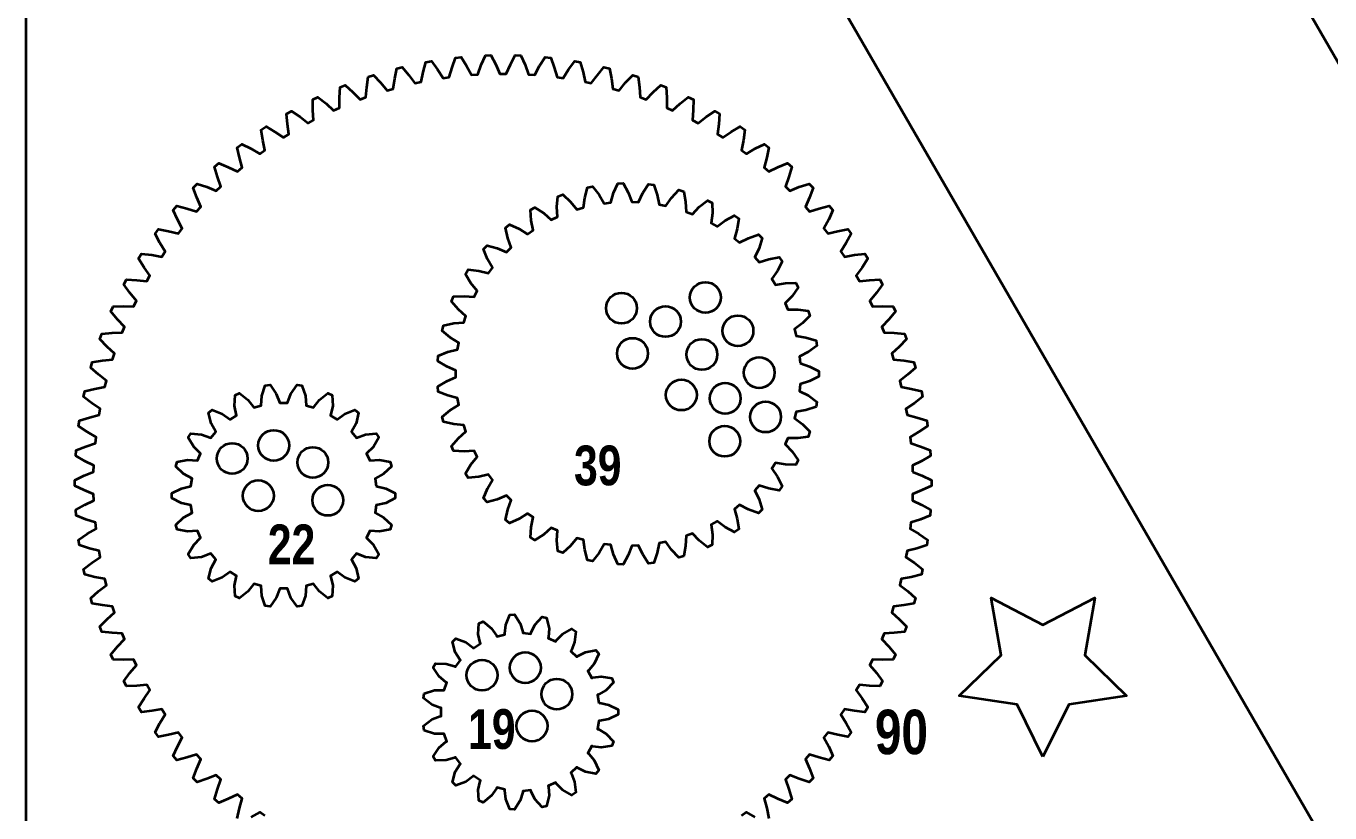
# Model space of a CAD drawing. Header units: inches. Extents: x 4.7 to 11.8, y 1.5 to 11.5.
# Drawn here: x 4.74 to 9.17, y 3.963 to 6.639 of the extents above; entities that cross this region are included whole.
import ezdxf

# ---------------------------------------------------------------- set-up
doc = ezdxf.new("R2010")
doc.units = ezdxf.units.IN
doc.header["$MEASUREMENT"] = 0
doc.layers.add('svg2', color=7, linetype='Continuous')

# ---------------------------------------------------------------- blocks, each defined once
blk = doc.blocks.new('block 4')
at = {"layer": 'svg2', "color": 7, "lineweight": 35, "true_color": 0xffffff}
blk.add_lwpolyline([(5.9296, 5.0742), (5.9619, 5.067), (5.9944, 5.0504), (5.9944, 5.034), (5.9619, 5.0174), (5.9296, 5.0102), (5.9258, 4.9842), (5.9548, 4.9682), (5.9813, 4.9432), (5.9767, 4.9274), (5.9409, 4.9206), (5.9078, 4.9229), (5.8969, 4.899), (5.9203, 4.8755), (5.9386, 4.844), (5.9297, 4.8301), (5.8934, 4.8337), (5.8623, 4.8452), (5.8451, 4.8253), (5.8609, 4.7962), (5.8696, 4.7608), (5.8572, 4.75), (5.8234, 4.7637), (5.7968, 4.7835), (5.7747, 4.7693), (5.7816, 4.7368), (5.78, 4.7005), (5.765, 4.6936), (5.7365, 4.7162), (5.7165, 4.7427), (5.6913, 4.7353), (5.6889, 4.7022), (5.6771, 4.6678), (5.6608, 4.6654), (5.6397, 4.6952), (5.6281, 4.7262), (5.6018, 4.7262), (5.5901, 4.6952), (5.569, 4.6654), (5.5527, 4.6678), (5.5409, 4.7022), (5.5385, 4.7353), (5.5132, 4.7427), (5.4933, 4.7162), (5.4647, 4.6936), (5.4498, 4.7005), (5.4482, 4.7368), (5.4551, 4.7693), (5.433, 4.7835), (5.4064, 4.7637), (5.3726, 4.75), (5.3602, 4.7608), (5.3689, 4.7962), (5.3847, 4.8253), (5.3675, 4.8452), (5.3364, 4.8337), (5.3001, 4.8301), (5.2912, 4.844), (5.3095, 4.8755), (5.3329, 4.899), (5.322, 4.9229), (5.2889, 4.9206), (5.2531, 4.9274), (5.2485, 4.9432), (5.2749, 4.9682), (5.304, 4.9842), (5.3002, 5.0102), (5.2679, 5.0174), (5.2354, 5.034), (5.2354, 5.0504), (5.2679, 5.067), (5.3002, 5.0742), (5.304, 5.1002), (5.2749, 5.1162), (5.2485, 5.1412), (5.2531, 5.157), (5.2889, 5.1638), (5.322, 5.1615), (5.3329, 5.1855), (5.3095, 5.2089), (5.2912, 5.2404), (5.3001, 5.2543), (5.3364, 5.2507), (5.3675, 5.2392), (5.3847, 5.2591), (5.3689, 5.2882), (5.3602, 5.3236), (5.3726, 5.3344), (5.4064, 5.3207), (5.433, 5.301), (5.4551, 5.3152), (5.4482, 5.3476), (5.4498, 5.384), (5.4647, 5.3908), (5.4933, 5.3682), (5.5132, 5.3417), (5.5385, 5.3491), (5.5409, 5.3822), (5.5527, 5.4166), (5.569, 5.419), (5.5901, 5.3892), (5.6018, 5.3582), (5.6281, 5.3582), (5.6397, 5.3892), (5.6608, 5.419), (5.6771, 5.4166), (5.6889, 5.3822), (5.6913, 5.3491), (5.7165, 5.3417), (5.7365, 5.3682), (5.765, 5.3908), (5.78, 5.384), (5.7816, 5.3476), (5.7747, 5.3152), (5.7968, 5.301), (5.8234, 5.3207), (5.8572, 5.3344), (5.8696, 5.3236), (5.8609, 5.2882), (5.8451, 5.2591), (5.8623, 5.2392), (5.8934, 5.2507), (5.9297, 5.2543), (5.9386, 5.2404), (5.9203, 5.2089), (5.8969, 5.1855), (5.9078, 5.1615), (5.9409, 5.1638), (5.9767, 5.157), (5.9813, 5.1412), (5.9548, 5.1162), (5.9258, 5.1002), (5.9296, 5.0742)], dxfattribs=at)
blk = doc.blocks.new('block 6')
at = {"layer": 'svg2', "color": 7, "lineweight": 35, "true_color": 0xffffff}
blk.add_lwpolyline([(7.3695, 5.4925), (7.4017, 5.4817), (7.4337, 5.4658), (7.4337, 5.4479), (7.4017, 5.432), (7.3695, 5.4212), (7.3676, 5.3983), (7.3977, 5.3825), (7.4268, 5.3617), (7.4239, 5.344), (7.3897, 5.3335), (7.3562, 5.328), (7.3507, 5.3057), (7.3778, 5.2853), (7.4032, 5.2601), (7.3975, 5.243), (7.3621, 5.2382), (7.3281, 5.2381), (7.3191, 5.217), (7.3426, 5.1925), (7.3637, 5.1635), (7.3553, 5.1476), (7.3196, 5.1485), (7.286, 5.1539), (7.2737, 5.1345), (7.293, 5.1065), (7.3091, 5.0745), (7.2983, 5.0602), (7.2632, 5.0668), (7.2309, 5.0775), (7.2157, 5.0603), (7.2302, 5.0296), (7.241, 4.9955), (7.228, 4.983), (7.1944, 4.9952), (7.1643, 5.011), (7.1465, 4.9964), (7.1559, 4.9638), (7.1611, 4.9284), (7.1463, 4.9182), (7.115, 4.9356), (7.0879, 4.956), (7.068, 4.9445), (7.072, 4.9107), (7.0715, 4.875), (7.0552, 4.8673), (7.0272, 4.8894), (7.0036, 4.9139), (6.9821, 4.9058), (6.9807, 4.8718), (6.9744, 4.8366), (6.9572, 4.8316), (6.933, 4.858), (6.9137, 4.8859), (6.8912, 4.8813), (6.8843, 4.8481), (6.8725, 4.8143), (6.8546, 4.8122), (6.835, 4.8421), (6.8204, 4.8728), (6.7975, 4.8718), (6.7854, 4.8401), (6.7683, 4.8087), (6.7503, 4.8094), (6.7358, 4.8421), (6.7263, 4.8747), (6.7035, 4.8775), (6.6865, 4.8481), (6.6645, 4.8198), (6.6469, 4.8234), (6.6378, 4.858), (6.6337, 4.8917), (6.6116, 4.8981), (6.5901, 4.8718), (6.5639, 4.8475), (6.5471, 4.8538), (6.5436, 4.8894), (6.545, 4.9234), (6.5242, 4.9332), (6.4988, 4.9107), (6.469, 4.8909), (6.4535, 4.8999), (6.4558, 4.9356), (6.4625, 4.9688), (6.4436, 4.9819), (6.4149, 4.9638), (6.3823, 4.9489), (6.3684, 4.9603), (6.3764, 4.9952), (6.3884, 5.027), (6.3718, 5.0429), (6.3406, 5.0296), (6.3061, 5.0202), (6.2942, 5.0337), (6.3076, 5.0668), (6.3246, 5.0962), (6.3108, 5.1146), (6.2778, 5.1065), (6.2422, 5.1027), (6.2326, 5.1179), (6.2513, 5.1485), (6.2727, 5.1748), (6.262, 5.1951), (6.2282, 5.1925), (6.1925, 5.1945), (6.1854, 5.211), (6.2087, 5.2382), (6.2341, 5.2607), (6.2268, 5.2825), (6.193, 5.2853), (6.1581, 5.293), (6.1538, 5.3104), (6.1811, 5.3335), (6.2098, 5.3517), (6.2061, 5.3744), (6.1731, 5.3825), (6.1399, 5.3957), (6.1385, 5.4136), (6.1691, 5.432), (6.2004, 5.4454), (6.2004, 5.4683), (6.1691, 5.4817), (6.1385, 5.5001), (6.1399, 5.518), (6.1731, 5.5312), (6.2061, 5.5393), (6.2098, 5.5621), (6.1811, 5.5802), (6.1538, 5.6033), (6.1581, 5.6207), (6.193, 5.6284), (6.2268, 5.6312), (6.2341, 5.653), (6.2087, 5.6756), (6.1854, 5.7027), (6.1925, 5.7193), (6.2282, 5.7213), (6.262, 5.7185), (6.2727, 5.7389), (6.2513, 5.7652), (6.2326, 5.7958), (6.2422, 5.811), (6.2778, 5.8072), (6.3108, 5.7991), (6.3246, 5.8175), (6.3076, 5.8469), (6.2942, 5.8801), (6.3061, 5.8935), (6.3406, 5.8841), (6.3718, 5.8708), (6.3884, 5.8867), (6.3764, 5.9185), (6.3684, 5.9534), (6.3823, 5.9647), (6.4149, 5.9499), (6.4436, 5.9318), (6.4625, 5.9449), (6.4558, 5.9781), (6.4535, 6.0138), (6.469, 6.0228), (6.4988, 6.003), (6.5242, 5.9805), (6.545, 5.9903), (6.5436, 6.0243), (6.5471, 6.0599), (6.5639, 6.0663), (6.5901, 6.0419), (6.6116, 6.0156), (6.6337, 6.022), (6.6378, 6.0557), (6.6469, 6.0903), (6.6645, 6.0939), (6.6865, 6.0656), (6.7035, 6.0362), (6.7263, 6.039), (6.7358, 6.0716), (6.7503, 6.1043), (6.7683, 6.105), (6.7854, 6.0736), (6.7975, 6.0419), (6.8204, 6.0409), (6.835, 6.0716), (6.8546, 6.1015), (6.8725, 6.0994), (6.8843, 6.0656), (6.8912, 6.0324), (6.9137, 6.0278), (6.933, 6.0557), (6.9572, 6.0821), (6.9744, 6.0771), (6.9807, 6.0419), (6.9821, 6.0079), (7.0036, 5.9998), (7.0272, 6.0243), (7.0552, 6.0464), (7.0715, 6.0387), (7.072, 6.003), (7.068, 5.9693), (7.0879, 5.9578), (7.115, 5.9781), (7.1463, 5.9955), (7.1611, 5.9853), (7.1559, 5.9499), (7.1465, 5.9173), (7.1643, 5.9028), (7.1944, 5.9185), (7.228, 5.9307), (7.241, 5.9182), (7.2302, 5.8841), (7.2157, 5.8534), (7.2309, 5.8362), (7.2632, 5.8469), (7.2983, 5.8535), (7.3091, 5.8392), (7.293, 5.8072), (7.2737, 5.7792), (7.286, 5.7598), (7.3196, 5.7652), (7.3553, 5.7661), (7.3637, 5.7502), (7.3426, 5.7213), (7.3191, 5.6967), (7.3281, 5.6756), (7.3621, 5.6756), (7.3975, 5.6707), (7.4032, 5.6536), (7.3778, 5.6284), (7.3507, 5.608), (7.3562, 5.5857), (7.3897, 5.5802), (7.4239, 5.5697), (7.4268, 5.552), (7.3977, 5.5312), (7.3676, 5.5154), (7.3695, 5.4925)], dxfattribs=at)
blk = doc.blocks.new('block 7')
at = {"layer": 'svg2', "color": 7, "lineweight": 35, "true_color": 0xffffff}
blk.add_lwpolyline([(6.6862, 4.337), (6.6897, 4.3374), (6.7185, 4.3316), (6.7511, 4.3148), (6.7511, 4.2988), (6.7185, 4.282), (6.6897, 4.2762), (6.6862, 4.2765), (6.6816, 4.2486), (6.685, 4.2479), (6.7104, 4.233), (6.7357, 4.2065), (6.7305, 4.1914), (6.6943, 4.1861), (6.6651, 4.1899), (6.6619, 4.1914), (6.6485, 4.1665), (6.6514, 4.1647), (6.6706, 4.1424), (6.686, 4.1091), (6.6762, 4.0965), (6.6402, 4.1033), (6.6138, 4.1164), (6.6114, 4.1188), (6.5905, 4.0997), (6.5927, 4.097), (6.6036, 4.0696), (6.6074, 4.0332), (6.594, 4.0244), (6.5621, 4.0425), (6.5415, 4.0635), (6.5399, 4.0666), (6.514, 4.0552), (6.5152, 4.052), (6.5167, 4.0226), (6.5083, 3.9869), (6.4929, 3.983), (6.4685, 4.0104), (6.4558, 4.0369), (6.4554, 4.0404), (6.4272, 4.038), (6.4273, 4.0346), (6.4191, 4.0063), (6.3996, 3.9752), (6.3837, 3.9766), (6.3696, 4.0104), (6.3662, 4.0396), (6.3669, 4.043), (6.3395, 4.05), (6.3384, 4.0467), (6.3215, 4.0226), (6.293, 3.9995), (6.2784, 4.0059), (6.2761, 4.0425), (6.2824, 4.0712), (6.2841, 4.0743), (6.2604, 4.0897), (6.2583, 4.087), (6.2345, 4.0696), (6.2001, 4.0571), (6.1884, 4.0679), (6.198, 4.1033), (6.2133, 4.1284), (6.2159, 4.1307), (6.1985, 4.153), (6.1957, 4.1511), (6.1675, 4.1424), (6.1309, 4.1417), (6.1233, 4.1558), (6.1439, 4.1861), (6.1665, 4.2049), (6.1698, 4.2062), (6.1606, 4.233), (6.1572, 4.232), (6.1278, 4.233), (6.0929, 4.2442), (6.0903, 4.26), (6.1196, 4.282), (6.1471, 4.2924), (6.1506, 4.2926), (6.1506, 4.3209), (6.1471, 4.3211), (6.1196, 4.3316), (6.0903, 4.3535), (6.0929, 4.3693), (6.1278, 4.3805), (6.1572, 4.3815), (6.1606, 4.3805), (6.1698, 4.4073), (6.1665, 4.4086), (6.1439, 4.4275), (6.1233, 4.4578), (6.1309, 4.4718), (6.1675, 4.4711), (6.1957, 4.4625), (6.1985, 4.4605), (6.2159, 4.4829), (6.2133, 4.4851), (6.198, 4.5103), (6.1884, 4.5456), (6.2001, 4.5564), (6.2345, 4.5439), (6.2583, 4.5266), (6.2604, 4.5238), (6.2841, 4.5393), (6.2824, 4.5423), (6.2761, 4.571), (6.2784, 4.6076), (6.293, 4.614), (6.3215, 4.591), (6.3384, 4.5669), (6.3395, 4.5636), (6.3669, 4.5705), (6.3662, 4.5739), (6.3696, 4.6031), (6.3837, 4.637), (6.3996, 4.6383), (6.4191, 4.6072), (6.4273, 4.579), (6.4272, 4.5755), (6.4554, 4.5731), (6.4558, 4.5766), (6.4685, 4.6031), (6.4929, 4.6306), (6.5083, 4.6267), (6.5167, 4.591), (6.5152, 4.5616), (6.514, 4.5583), (6.5399, 4.5469), (6.5415, 4.55), (6.5621, 4.571), (6.594, 4.5891), (6.6074, 4.5803), (6.6036, 4.5439), (6.5927, 4.5165), (6.5905, 4.5139), (6.6114, 4.4947), (6.6138, 4.4971), (6.6402, 4.5103), (6.6762, 4.517), (6.686, 4.5044), (6.6706, 4.4711), (6.6514, 4.4488), (6.6485, 4.447), (6.6619, 4.4221), (6.6651, 4.4236), (6.6943, 4.4275), (6.7305, 4.4221), (6.7357, 4.407), (6.7104, 4.3805), (6.685, 4.3657), (6.6816, 4.3649), (6.6862, 4.337)], dxfattribs=at)

msp = doc.modelspace()

# ---------------------------------------------------------------- linework, layer by layer
at = {"layer": 'svg2', "color": 7, "lineweight": 35, "true_color": 0xffffff}
for points in [[(10.5411, 1.4583), (4.7399, 1.4583), (4.7399, 11.5061), (10.5411, 1.4583)], [(11.8167, 1.98), (6.3168, 11.5061)], [(5.4574, 3.9451), (5.465, 3.9795), (5.4743, 4.0127), (5.458, 4.0264), (5.4269, 4.0115), (5.3943, 3.998), (5.3801, 4.0109), (5.39, 4.0447), (5.4016, 4.0772), (5.3863, 4.092), (5.3543, 4.0792), (5.3208, 4.0681), (5.3075, 4.0819), (5.3197, 4.115), (5.3336, 4.1465), (5.3194, 4.1624), (5.2865, 4.1519), (5.2523, 4.1431), (5.24, 4.1578), (5.2546, 4.1899), (5.2706, 4.2205), (5.2575, 4.2373), (5.224, 4.2291), (5.1893, 4.2227), (5.178, 4.2382), (5.1948, 4.2693), (5.2129, 4.2986), (5.201, 4.3163), (5.167, 4.3105), (5.1319, 4.3065), (5.1218, 4.3228), (5.1407, 4.3526), (5.1608, 4.3806), (5.1502, 4.399), (5.1158, 4.3956), (5.0806, 4.3941), (5.0716, 4.4111), (5.0925, 4.4395), (5.1146, 4.466), (5.1052, 4.4852), (5.0707, 4.4841), (5.0355, 4.4851), (5.0277, 4.5026), (5.0505, 4.5295), (5.0744, 4.5544), (5.0664, 4.5742), (5.0319, 4.5756), (4.9968, 4.579), (4.9902, 4.597), (5.0149, 4.6223), (5.0405, 4.6455), (5.0339, 4.6657), (4.9996, 4.6695), (4.9648, 4.6754), (4.9595, 4.6938), (4.9859, 4.7173), (5.013, 4.7386), (5.0078, 4.7593), (4.9739, 4.7655), (4.9396, 4.7738), (4.9356, 4.7925), (4.9635, 4.8141), (4.992, 4.8335), (4.9883, 4.8545), (4.9549, 4.863), (4.9213, 4.8737), (4.9186, 4.8927), (4.948, 4.9122), (4.9778, 4.9296), (4.9756, 4.9508), (4.9428, 4.9616), (4.91, 4.9746), (4.9087, 4.9937), (4.9393, 5.0111), (4.9703, 5.0264), (4.9695, 5.0477), (4.9376, 5.0608), (4.9058, 5.076), (4.9058, 5.0952), (4.9376, 5.1105), (4.9695, 5.1236), (4.9703, 5.1449), (4.9393, 5.1601), (4.9087, 5.1776), (4.91, 5.1967), (4.9428, 5.2097), (4.9756, 5.2205), (4.9778, 5.2417), (4.948, 5.2591), (4.9186, 5.2786), (4.9213, 5.2976), (4.9549, 5.3083), (4.9883, 5.3168), (4.992, 5.3378), (4.9635, 5.3572), (4.9356, 5.3788), (4.9396, 5.3975), (4.9739, 5.4058), (5.0078, 5.412), (5.013, 5.4326), (4.9859, 5.454), (4.9595, 5.4775), (4.9648, 5.4959), (4.9996, 5.5018), (5.0339, 5.5056), (5.0405, 5.5258), (5.0149, 5.549), (4.9902, 5.5742), (4.9968, 5.5923), (5.0319, 5.5957), (5.0664, 5.5971), (5.0744, 5.6168), (5.0505, 5.6418), (5.0277, 5.6687), (5.0355, 5.6862), (5.0707, 5.6872), (5.1052, 5.6861), (5.1146, 5.7053), (5.0925, 5.7318), (5.0716, 5.7602), (5.0806, 5.7771), (5.1158, 5.7757), (5.1502, 5.7722), (5.1608, 5.7907), (5.1407, 5.8187), (5.1218, 5.8485), (5.1319, 5.8648), (5.167, 5.8608), (5.201, 5.855), (5.2129, 5.8727), (5.1948, 5.902), (5.178, 5.9331), (5.1893, 5.9486), (5.224, 5.9422), (5.2575, 5.934), (5.2706, 5.9508), (5.2546, 5.9814), (5.24, 6.0135), (5.2523, 6.0282), (5.2865, 6.0194), (5.3194, 6.0089), (5.3336, 6.0248), (5.3197, 6.0563), (5.3075, 6.0894), (5.3208, 6.1032), (5.3543, 6.0921), (5.3863, 6.0793), (5.4016, 6.0941), (5.39, 6.1266), (5.3801, 6.1604), (5.3943, 6.1733), (5.4269, 6.1598), (5.458, 6.1449), (5.4743, 6.1586), (5.465, 6.1918), (5.4574, 6.2262), (5.4725, 6.238), (5.5041, 6.2224), (5.5341, 6.2052), (5.5513, 6.2178), (5.5443, 6.2515), (5.5392, 6.2865), (5.5551, 6.2972), (5.5855, 6.2793), (5.6142, 6.2602), (5.6323, 6.2715), (5.6276, 6.3057), (5.6249, 6.3408), (5.6415, 6.3504), (5.6707, 6.3305), (5.698, 6.3094), (5.7168, 6.3194), (5.7145, 6.3538), (5.7143, 6.3891), (5.7315, 6.3975), (5.7592, 6.3756), (5.7849, 6.3526), (5.8044, 6.3613), (5.8046, 6.3958), (5.8068, 6.431), (5.8246, 6.4382), (5.8506, 6.4144), (5.8747, 6.3897), (5.8947, 6.397), (5.8973, 6.4314), (5.902, 6.4664), (5.9202, 6.4723), (5.9446, 6.4468), (5.9669, 6.4204), (5.9873, 6.4263), (5.9923, 6.4604), (5.9994, 6.495), (6.018, 6.4996), (6.0405, 6.4725), (6.0609, 6.4446), (6.0818, 6.4491), (6.0891, 6.4828), (6.0986, 6.5168), (6.1175, 6.5201), (6.138, 6.4914), (6.1565, 6.4623), (6.1776, 6.4652), (6.1872, 6.4983), (6.1991, 6.5316), (6.2182, 6.5336), (6.2367, 6.5036), (6.253, 6.4731), (6.2743, 6.4747), (6.2862, 6.507), (6.3003, 6.5393), (6.3195, 6.54), (6.3359, 6.5087), (6.35, 6.4773), (6.3713, 6.4773), (6.3855, 6.5087), (6.4019, 6.54), (6.421, 6.5393), (6.4352, 6.507), (6.4471, 6.4747), (6.4684, 6.4731), (6.4847, 6.5036), (6.5032, 6.5336), (6.5223, 6.5316), (6.5342, 6.4983), (6.5438, 6.4652), (6.5649, 6.4623), (6.5833, 6.4914), (6.6039, 6.5201), (6.6228, 6.5168), (6.6323, 6.4828), (6.6396, 6.4491), (6.6604, 6.4446), (6.6809, 6.4725), (6.7034, 6.4996), (6.722, 6.495), (6.7291, 6.4604), (6.734, 6.4263), (6.7545, 6.4204), (6.7768, 6.4468), (6.8012, 6.4723), (6.8194, 6.4664), (6.8241, 6.4314), (6.8266, 6.397), (6.8467, 6.3897), (6.8708, 6.4144), (6.8968, 6.4382), (6.9146, 6.431), (6.9168, 6.3958), (6.917, 6.3613), (6.9364, 6.3526), (6.9622, 6.3756), (6.9899, 6.3975), (7.0071, 6.3891), (7.0069, 6.3538), (7.0046, 6.3194), (7.0234, 6.3094), (7.0507, 6.3305), (7.0798, 6.3504), (7.0964, 6.3408), (7.0938, 6.3057), (7.0891, 6.2715), (7.1072, 6.2602), (7.1359, 6.2793), (7.1663, 6.2972), (7.1822, 6.2865), (7.1771, 6.2515), (7.1701, 6.2178), (7.1873, 6.2052), (7.2173, 6.2224), (7.2489, 6.238), (7.264, 6.2262), (7.2564, 6.1918), (7.2471, 6.1586), (7.2634, 6.1449), (7.2945, 6.1598), (7.3271, 6.1733), (7.3413, 6.1604), (7.3314, 6.1266), (7.3197, 6.0941), (7.3351, 6.0793), (7.3671, 6.0921), (7.4006, 6.1032), (7.4139, 6.0894), (7.4016, 6.0563), (7.3877, 6.0248), (7.402, 6.0089), (7.4349, 6.0194), (7.469, 6.0282), (7.4814, 6.0135), (7.4668, 5.9814), (7.4508, 5.9508), (7.4639, 5.934), (7.4974, 5.9422), (7.5321, 5.9486), (7.5434, 5.9331), (7.5266, 5.902), (7.5085, 5.8727), (7.5204, 5.855), (7.5544, 5.8608), (7.5894, 5.8648), (7.5996, 5.8485), (7.5807, 5.8187), (7.5606, 5.7907), (7.5712, 5.7722), (7.6056, 5.7757), (7.6408, 5.7771), (7.6498, 5.7602), (7.6289, 5.7318), (7.6068, 5.7053), (7.6162, 5.6861), (7.6506, 5.6872), (7.6859, 5.6862), (7.6937, 5.6687), (7.6709, 5.6418), (7.647, 5.6168), (7.655, 5.5971), (7.6895, 5.5957), (7.7246, 5.5923), (7.7311, 5.5742), (7.7064, 5.549), (7.6809, 5.5258), (7.6875, 5.5056), (7.7218, 5.5018), (7.7566, 5.4959), (7.7619, 5.4775), (7.7355, 5.454), (7.7084, 5.4326), (7.7136, 5.412), (7.7475, 5.4058), (7.7818, 5.3975), (7.7858, 5.3788), (7.7579, 5.3572), (7.7293, 5.3378), (7.733, 5.3168), (7.7665, 5.3083), (7.8001, 5.2976), (7.8028, 5.2786), (7.7734, 5.2591), (7.7436, 5.2417), (7.7458, 5.2205), (7.7786, 5.2097), (7.8114, 5.1967), (7.8127, 5.1776), (7.7821, 5.1601), (7.7511, 5.1449), (7.7519, 5.1236)], [(7.7519, 5.1236), (7.7838, 5.1105), (7.8156, 5.0952), (7.8156, 5.076), (7.7838, 5.0608), (7.7519, 5.0477), (7.7511, 5.0264), (7.7821, 5.0111), (7.8127, 4.9937), (7.8114, 4.9746), (7.7786, 4.9616), (7.7458, 4.9508), (7.7436, 4.9296), (7.7734, 4.9122), (7.8028, 4.8927), (7.8001, 4.8737), (7.7665, 4.863), (7.733, 4.8545), (7.7293, 4.8335), (7.7579, 4.8141), (7.7858, 4.7925), (7.7818, 4.7738), (7.7475, 4.7655), (7.7136, 4.7593), (7.7084, 4.7386), (7.7355, 4.7173), (7.7619, 4.6938), (7.7566, 4.6754), (7.7218, 4.6695), (7.6875, 4.6657), (7.6809, 4.6455), (7.7064, 4.6223), (7.7311, 4.597), (7.7246, 4.579), (7.6895, 4.5756), (7.655, 4.5742), (7.647, 4.5544), (7.6709, 4.5295), (7.6937, 4.5026), (7.6859, 4.4851), (7.6506, 4.4841), (7.6162, 4.4852), (7.6068, 4.466), (7.6289, 4.4395), (7.6498, 4.4111), (7.6408, 4.3941), (7.6056, 4.3956), (7.5712, 4.399), (7.5606, 4.3806), (7.5807, 4.3526), (7.5996, 4.3228), (7.5894, 4.3065), (7.5544, 4.3105), (7.5204, 4.3163), (7.5085, 4.2986), (7.5266, 4.2693), (7.5434, 4.2382), (7.5321, 4.2227), (7.4974, 4.2291), (7.4639, 4.2373), (7.4508, 4.2205), (7.4668, 4.1899), (7.4814, 4.1578), (7.469, 4.1431), (7.4349, 4.1519), (7.402, 4.1624), (7.3877, 4.1465), (7.4016, 4.115), (7.4139, 4.0819), (7.4006, 4.0681), (7.3671, 4.0792), (7.3351, 4.092), (7.3197, 4.0772), (7.3314, 4.0447), (7.3413, 4.0109), (7.3271, 3.998), (7.2945, 4.0115), (7.2634, 4.0264), (7.2471, 4.0127), (7.2564, 3.9795), (7.264, 3.9451)], [(8.1948, 4.1546), (8.107, 4.3327), (7.9105, 4.3612), (8.0527, 4.4998), (8.0191, 4.6955), (8.1948, 4.6031), (8.3706, 4.6955), (8.337, 4.4998), (8.4792, 4.3612), (8.2827, 4.3327), (8.1948, 4.1546)], [(5.5513, 3.9535), (5.5341, 3.9661), (5.5041, 3.9489)], [(7.2173, 3.9489), (7.1873, 3.9661), (7.1701, 3.9535)]]:
    msp.add_lwpolyline(points, dxfattribs=at)
for points in [[(7.1003, 5.7163), (7.1003, 5.7453), (7.0769, 5.7687), (7.0479, 5.7687), (7.019, 5.7687), (6.9956, 5.7453), (6.9956, 5.7163), (6.9956, 5.6874), (7.019, 5.664), (7.0479, 5.664), (7.0769, 5.664), (7.1003, 5.6874), (7.1003, 5.7163)], [(6.8153, 5.68), (6.8153, 5.7089), (6.7919, 5.7324), (6.763, 5.7324), (6.734, 5.7324), (6.7106, 5.7089), (6.7106, 5.68), (6.7106, 5.6511), (6.734, 5.6276), (6.763, 5.6276), (6.7919, 5.6276), (6.8153, 5.6511), (6.8153, 5.68)], [(6.9648, 5.6343), (6.9648, 5.6632), (6.9414, 5.6867), (6.9125, 5.6867), (6.8836, 5.6867), (6.8601, 5.6632), (6.8601, 5.6343), (6.8601, 5.6054), (6.8836, 5.582), (6.9125, 5.582), (6.9414, 5.582), (6.9648, 5.6054), (6.9648, 5.6343)], [(7.2108, 5.6031), (7.2108, 5.6319), (7.1873, 5.6554), (7.1584, 5.6554), (7.1295, 5.6554), (7.1061, 5.6319), (7.1061, 5.6031), (7.1061, 5.5741), (7.1295, 5.5507), (7.1584, 5.5507), (7.1873, 5.5507), (7.2108, 5.5741), (7.2108, 5.6031)], [(6.8526, 5.5261), (6.8526, 5.555), (6.8292, 5.5785), (6.8003, 5.5785), (6.7713, 5.5785), (6.7479, 5.555), (6.7479, 5.5261), (6.7479, 5.4972), (6.7713, 5.4738), (6.8003, 5.4738), (6.8292, 5.4738), (6.8526, 5.4972), (6.8526, 5.5261)], [(7.0884, 5.5224), (7.0884, 5.5513), (7.065, 5.5747), (7.0361, 5.5747), (7.0071, 5.5747), (6.9837, 5.5513), (6.9837, 5.5224), (6.9837, 5.4934), (7.0071, 5.47), (7.0361, 5.47), (7.065, 5.47), (7.0884, 5.4934), (7.0884, 5.5224)], [(7.2832, 5.4607), (7.2832, 5.4896), (7.2598, 5.513), (7.2308, 5.513), (7.2019, 5.513), (7.1785, 5.4896), (7.1785, 5.4607), (7.1785, 5.4318), (7.2019, 5.4083), (7.2308, 5.4083), (7.2598, 5.4083), (7.2832, 5.4318), (7.2832, 5.4607)], [(7.0186, 5.3849), (7.0186, 5.4138), (6.9952, 5.4372), (6.9663, 5.4372), (6.9373, 5.4372), (6.9139, 5.4138), (6.9139, 5.3849), (6.9139, 5.356), (6.9373, 5.3326), (6.9663, 5.3326), (6.9952, 5.3326), (7.0186, 5.356), (7.0186, 5.3849)], [(7.1677, 5.3733), (7.1677, 5.4022), (7.1442, 5.4257), (7.1153, 5.4257), (7.0864, 5.4257), (7.063, 5.4022), (7.063, 5.3733), (7.063, 5.3444), (7.0864, 5.321), (7.1153, 5.321), (7.1442, 5.321), (7.1677, 5.3444), (7.1677, 5.3733)], [(7.3047, 5.3101), (7.3047, 5.339), (7.2813, 5.3625), (7.2524, 5.3625), (7.2235, 5.3625), (7.2, 5.339), (7.2, 5.3101), (7.2, 5.2812), (7.2235, 5.2578), (7.2524, 5.2578), (7.2813, 5.2578), (7.3047, 5.2812), (7.3047, 5.3101)], [(7.166, 5.2274), (7.166, 5.2564), (7.1426, 5.2798), (7.1137, 5.2798), (7.0848, 5.2798), (7.0614, 5.2564), (7.0614, 5.2274), (7.0614, 5.1985), (7.0848, 5.1751), (7.1137, 5.1751), (7.1426, 5.1751), (7.166, 5.1985), (7.166, 5.2274)], [(5.6337, 5.2132), (5.6337, 5.2421), (5.6103, 5.2656), (5.5814, 5.2656), (5.5524, 5.2656), (5.529, 5.2421), (5.529, 5.2132), (5.529, 5.1843), (5.5524, 5.1609), (5.5814, 5.1609), (5.6103, 5.1609), (5.6337, 5.1843), (5.6337, 5.2132)], [(5.4927, 5.1689), (5.4927, 5.1978), (5.4692, 5.2213), (5.4403, 5.2213), (5.4114, 5.2213), (5.3879, 5.1978), (5.3879, 5.1689), (5.3879, 5.14), (5.4114, 5.1166), (5.4403, 5.1166), (5.4692, 5.1166), (5.4927, 5.14), (5.4927, 5.1689)], [(5.7667, 5.1554), (5.7667, 5.1843), (5.7433, 5.2077), (5.7144, 5.2077), (5.6855, 5.2077), (5.662, 5.1843), (5.662, 5.1554), (5.662, 5.1265), (5.6855, 5.103), (5.7144, 5.103), (5.7433, 5.103), (5.7667, 5.1265), (5.7667, 5.1554)], [(5.5813, 5.0422), (5.5813, 5.0711), (5.5579, 5.0946), (5.529, 5.0946), (5.5001, 5.0946), (5.4767, 5.0711), (5.4767, 5.0422), (5.4767, 5.0133), (5.5001, 4.9898), (5.529, 4.9898), (5.5579, 4.9898), (5.5813, 5.0133), (5.5813, 5.0422)], [(5.8174, 5.0268), (5.8174, 5.0557), (5.794, 5.0791), (5.7651, 5.0791), (5.7362, 5.0791), (5.7127, 5.0557), (5.7127, 5.0268), (5.7127, 4.9979), (5.7362, 4.9744), (5.7651, 4.9744), (5.794, 4.9744), (5.8174, 4.9979), (5.8174, 5.0268)], [(6.3414, 4.4319), (6.3414, 4.4608), (6.318, 4.4842), (6.2891, 4.4842), (6.2602, 4.4842), (6.2367, 4.4608), (6.2367, 4.4319), (6.2367, 4.403), (6.2602, 4.3795), (6.2891, 4.3795), (6.318, 4.3795), (6.3414, 4.403), (6.3414, 4.4319)], [(6.4883, 4.4574), (6.4883, 4.4863), (6.4649, 4.5097), (6.436, 4.5097), (6.4071, 4.5097), (6.3836, 4.4863), (6.3836, 4.4574), (6.3836, 4.4285), (6.4071, 4.405), (6.436, 4.405), (6.4649, 4.405), (6.4883, 4.4285), (6.4883, 4.4574)], [(6.5957, 4.3675), (6.5957, 4.3964), (6.5723, 4.4199), (6.5433, 4.4199), (6.5144, 4.4199), (6.491, 4.3964), (6.491, 4.3675), (6.491, 4.3386), (6.5144, 4.3152), (6.5433, 4.3152), (6.5723, 4.3152), (6.5957, 4.3386), (6.5957, 4.3675)], [(6.5112, 4.2593), (6.5112, 4.2882), (6.4878, 4.3117), (6.4589, 4.3117), (6.43, 4.3117), (6.4066, 4.2882), (6.4066, 4.2593), (6.4066, 4.2304), (6.43, 4.2069), (6.4589, 4.2069), (6.4878, 4.2069), (6.5112, 4.2304), (6.5112, 4.2593)]]:
    msp.add_open_spline(points, degree=3, knots=[0, 0, 0, 0, 1, 1, 1, 2, 2, 2, 3, 3, 3, 4, 4, 4, 4], dxfattribs=at)

# ---------------------------------------------------------------- block references
at = {"layer": 'svg2'}
for name in ['block 6', 'block 4', 'block 7']:
    msp.add_blockref(name, (0, 0), dxfattribs=at)

# ---------------------------------------------------------------- texts
at = {"layer": 'svg2', "color": 7, "true_color": 0xffffff, "attachment_point": 7}
for s, insert, char_height in [('\\fHaettenschweiler|b0|i0|c0|p34;\\W1;39', (6.6016, 5.0755), 0.135138), ('\\fHaettenschweiler|b0|i0|c0|p34;\\W1;22', (5.5614, 4.8092), 0.135138), ('\\fHaettenschweiler|b0|i0|c0|p34;\\W1;19', (6.2418, 4.1792), 0.135138), ('\\fHaettenschweiler|b0|i0|c0|p34;\\W1;90', (7.6239, 4.1612), 0.151111)]:
    msp.add_mtext(s, dxfattribs=dict(at, insert=insert, char_height=char_height))

doc.saveas('drawing.dxf')
